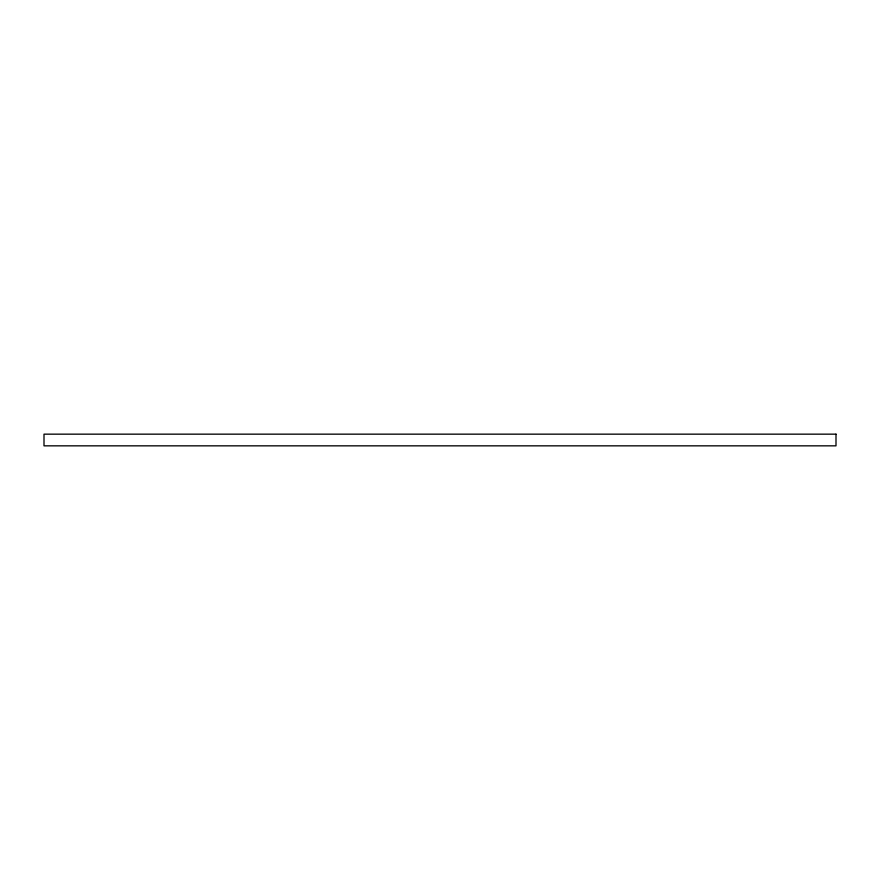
<?xml version="1.0" encoding="UTF-8"?>
<svg xmlns="http://www.w3.org/2000/svg" width="880" height="880" viewBox="0 0 880 880"><rect width="100%" height="100%" fill="white"/><g stroke="black" fill="none" stroke-linecap="round" stroke-linejoin="round"><path stroke-width="1.32" d="M836 434.159L44 434.159L44 445.841L836 445.841L836 434.159"/></g></svg>
